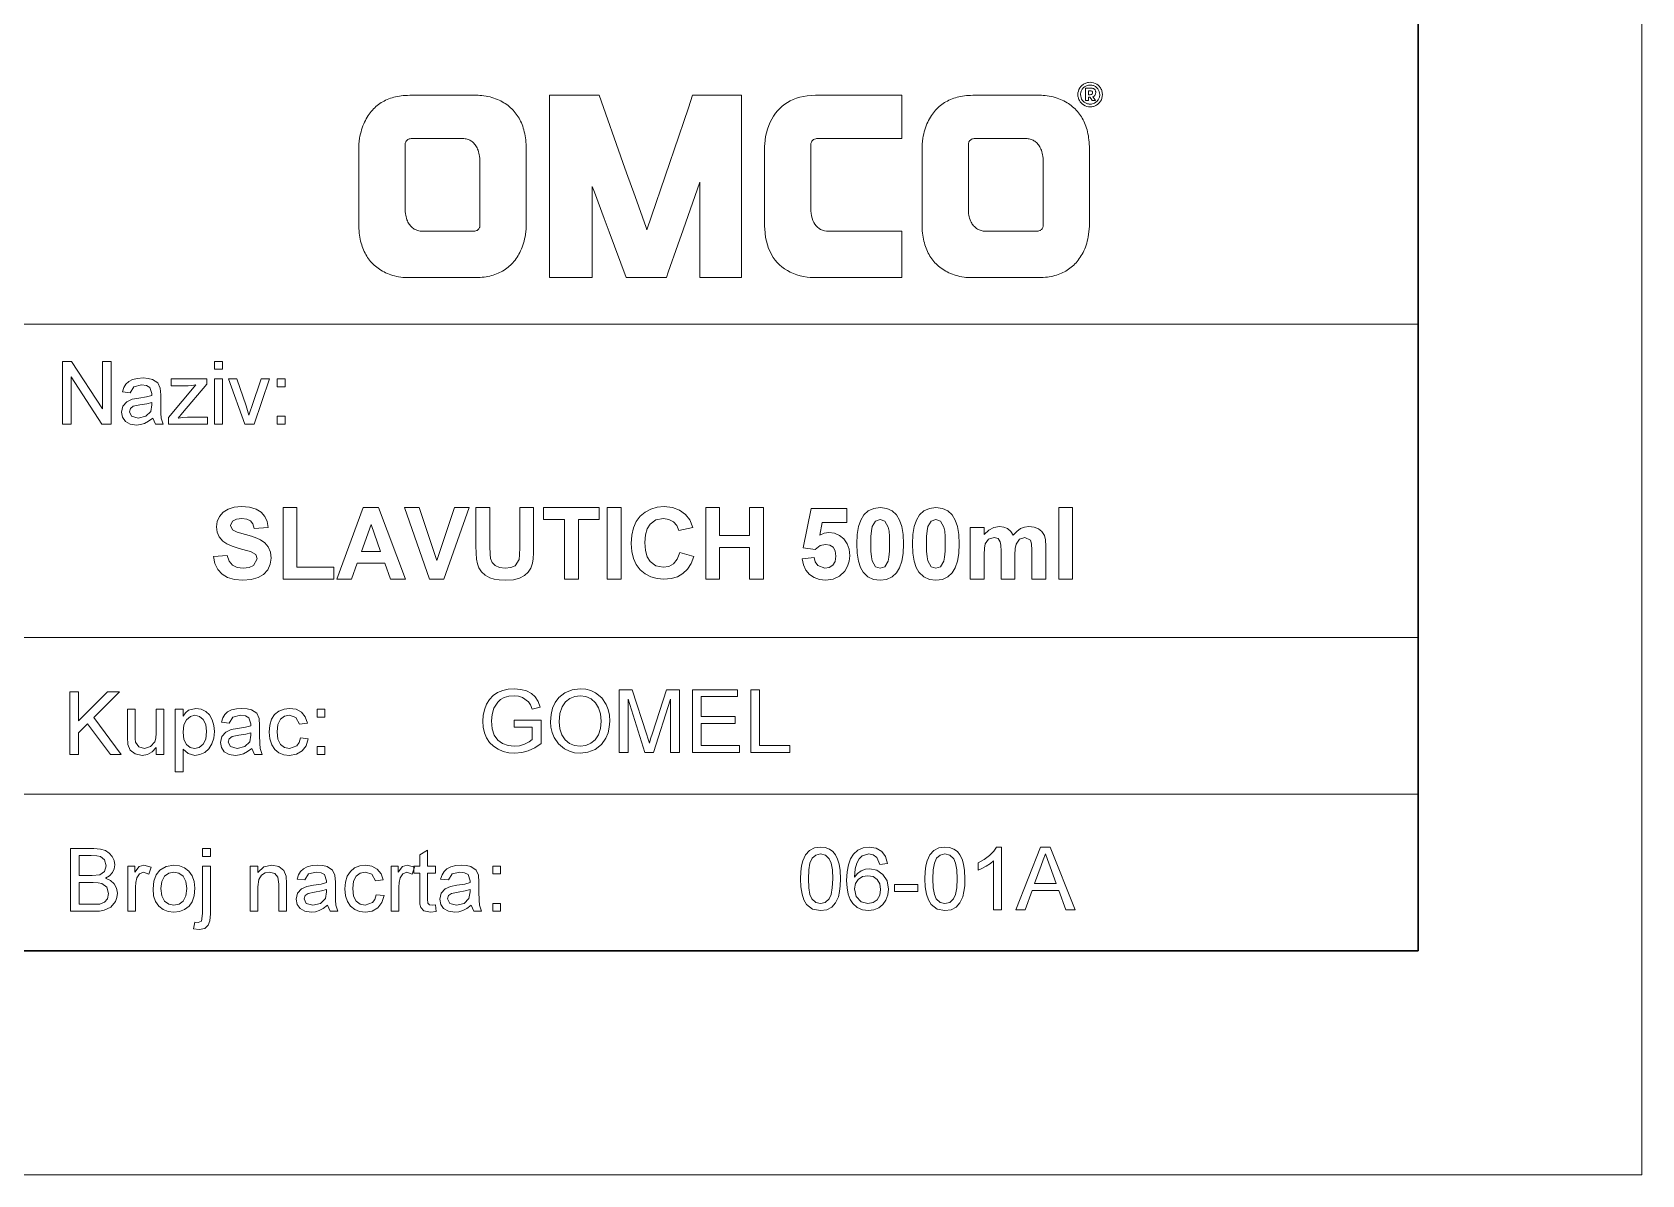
# Model space of a CAD drawing. Extents: x 0 to 594, y 0 to 521.
# Drawn here: x 543 to 593.8, y 0 to 36.1 of the extents above; entities that cross this region are included whole.
import ezdxf

# ---------------------------------------------------------------- set-up
doc = ezdxf.new("R2010")
doc.units = 0

msp = doc.modelspace()

# ---------------------------------------------------------------- linework, layer by layer
at = {"color": 7, "lineweight": 13}
for p, q in [((593.818, 0), (593.818, 419.914)), ((375.224, 26.867), (586.749, 26.867)), ((375.224, 16.968), (586.749, 16.968)), ((375.224, 12.019), (586.749, 12.019)), ((0, 0), (593.818, 0))]:
    msp.add_line(p, q, dxfattribs=at)
at = {"color": 7, "lineweight": 30}
for p in [(586.749, 412.845), (28.277, 7.069)]:
    msp.add_line(p, (586.749, 7.069), dxfattribs=at)
at = {"color": 7, "lineweight": 13}
for points in [[(553.286, 32.483), (553.289, 32.552), (553.311, 32.735), (553.323, 32.802), (553.339, 32.874), (553.356, 32.939), (553.375, 33.006), (553.395, 33.067), (553.418, 33.13), (553.441, 33.187), (553.466, 33.245), (553.492, 33.299), (553.521, 33.352), (553.55, 33.401), (553.581, 33.451), (553.612, 33.496), (553.645, 33.542), (553.679, 33.584), (553.715, 33.625), (553.751, 33.663), (553.789, 33.701), (553.828, 33.736), (553.868, 33.77), (553.909, 33.802), (553.952, 33.832), (553.995, 33.861), (554.04, 33.888), (554.086, 33.913), (554.134, 33.937), (554.183, 33.959), (554.233, 33.98), (554.285, 33.998), (554.338, 34.016), (554.392, 34.031), (554.449, 34.045), (554.506, 34.057), (554.566, 34.068), (554.627, 34.076), (554.69, 34.083), (554.754, 34.088), (554.821, 34.091), (554.896, 34.093)], [(554.896, 34.093), (555.978, 34.093), (556.959, 34.093), (557.061, 34.093)], [(557.061, 34.093), (557.108, 34.091), (557.177, 34.086), (557.237, 34.079), (557.306, 34.068), (557.366, 34.056), (557.431, 34.041), (557.489, 34.025), (557.55, 34.006), (557.606, 33.986), (557.663, 33.963), (557.715, 33.94), (557.768, 33.915), (557.818, 33.888), (557.867, 33.86), (557.913, 33.831), (557.959, 33.799), (558.001, 33.767), (558.044, 33.733), (558.083, 33.698), (558.122, 33.662), (558.159, 33.624), (558.194, 33.585), (558.228, 33.544), (558.26, 33.502), (558.29, 33.459), (558.32, 33.414), (558.347, 33.368), (558.373, 33.32), (558.398, 33.271), (558.421, 33.22), (558.443, 33.168), (558.463, 33.114), (558.481, 33.058), (558.498, 33.001), (558.513, 32.942), (558.527, 32.881), (558.539, 32.818), (558.549, 32.753), (558.558, 32.686), (558.564, 32.617), (558.569, 32.546), (558.572, 32.473), (558.573, 32.395)], [(559.305, 28.337), (559.305, 31.215), (559.305, 31.724), (559.305, 32.734), (559.305, 34.021), (559.305, 34.093)], [(559.305, 34.093), (560.09, 34.093), (560.875, 34.093)], [(560.875, 34.093), (561.631, 31.971), (561.747, 31.646), (562.014, 30.896), (562.364, 29.915), (562.388, 29.849)], [(562.388, 29.849), (563.109, 31.971), (563.244, 32.367), (563.698, 33.701), (563.831, 34.093)], [(563.831, 34.093), (564.602, 34.093), (565.373, 34.093)], [(565.373, 34.093), (565.373, 31.215), (565.373, 30.743), (565.373, 29.729), (565.373, 28.418), (565.373, 28.337)], [(567.714, 34.093), (567.579, 34.089), (567.452, 34.077), (567.332, 34.059), (567.218, 34.033), (567.111, 34.001), (567.01, 33.963), (566.915, 33.918), (566.825, 33.868), (566.741, 33.811), (566.661, 33.749), (566.586, 33.68), (566.516, 33.605), (566.451, 33.524), (566.39, 33.437), (566.334, 33.343), (566.284, 33.243), (566.239, 33.136), (566.199, 33.024), (566.166, 32.908), (566.139, 32.789), (566.12, 32.671), (566.108, 32.562), (566.105, 32.487), (566.104, 32.483)], [(570.446, 34.093), (569.08, 34.093), (567.75, 34.093), (567.714, 34.093)], [(570.446, 32.727), (570.446, 33.41), (570.446, 33.718), (570.446, 34.093)], [(571.08, 32.483), (571.083, 32.552), (571.105, 32.735), (571.117, 32.802), (571.133, 32.874), (571.149, 32.939), (571.169, 33.006), (571.189, 33.067), (571.211, 33.13), (571.235, 33.187), (571.26, 33.245), (571.286, 33.299), (571.315, 33.352), (571.344, 33.402), (571.375, 33.451), (571.406, 33.496), (571.439, 33.542), (571.473, 33.584), (571.509, 33.625), (571.545, 33.663), (571.583, 33.701), (571.622, 33.736), (571.662, 33.77), (571.703, 33.802), (571.746, 33.832), (571.789, 33.861), (571.834, 33.888), (571.88, 33.913), (571.928, 33.937), (571.977, 33.959), (572.027, 33.98), (572.079, 33.998), (572.132, 34.016), (572.186, 34.031), (572.243, 34.045), (572.3, 34.057), (572.36, 34.068), (572.421, 34.076), (572.484, 34.083), (572.548, 34.088), (572.615, 34.091), (572.689, 34.093)], [(572.689, 34.093), (573.772, 34.093), (574.752, 34.093), (574.855, 34.093)], [(574.855, 34.093), (574.902, 34.091), (574.971, 34.086), (575.031, 34.079), (575.099, 34.068), (575.16, 34.056), (575.224, 34.041), (575.283, 34.025), (575.344, 34.006), (575.4, 33.986), (575.456, 33.963), (575.509, 33.94), (575.562, 33.915), (575.611, 33.888), (575.661, 33.86), (575.707, 33.831), (575.752, 33.799), (575.795, 33.767), (575.837, 33.733), (575.877, 33.698), (575.916, 33.662), (575.952, 33.624), (575.988, 33.585), (576.021, 33.544), (576.054, 33.502), (576.084, 33.459), (576.113, 33.414), (576.141, 33.368), (576.167, 33.32), (576.192, 33.271), (576.215, 33.22), (576.236, 33.168), (576.256, 33.114), (576.275, 33.058), (576.292, 33.001), (576.307, 32.942), (576.321, 32.881), (576.333, 32.818), (576.343, 32.753), (576.351, 32.686), (576.358, 32.617), (576.363, 32.546), (576.366, 32.473), (576.367, 32.395)], [(576.002, 34.116), (576.006, 34.171), (576.017, 34.225), (576.037, 34.276), (576.063, 34.325), (576.096, 34.37), (576.116, 34.39), (576.136, 34.409), (576.158, 34.427), (576.181, 34.443), (576.205, 34.457), (576.23, 34.47), (576.256, 34.48), (576.283, 34.489), (576.31, 34.496), (576.338, 34.5), (576.39, 34.504)], [(576.39, 33.727), (576.335, 33.731), (576.281, 33.743), (576.229, 33.762), (576.181, 33.789), (576.136, 33.822), (576.116, 33.841), (576.096, 33.862), (576.079, 33.884), (576.063, 33.907), (576.049, 33.931), (576.036, 33.956), (576.026, 33.982), (576.017, 34.008), (576.01, 34.035), (576.005, 34.063), (576.002, 34.116)], [(576.39, 34.418), (576.342, 34.414), (576.295, 34.403), (576.25, 34.384), (576.209, 34.357), (576.172, 34.324), (576.155, 34.306), (576.14, 34.286), (576.127, 34.265), (576.116, 34.243), (576.106, 34.22), (576.098, 34.196), (576.093, 34.172), (576.089, 34.148), (576.087, 34.116)], [(576.087, 34.116), (576.091, 34.067), (576.103, 34.02), (576.122, 33.976), (576.149, 33.934), (576.181, 33.897), (576.2, 33.881), (576.22, 33.866), (576.241, 33.853), (576.263, 33.841), (576.286, 33.832), (576.31, 33.824), (576.334, 33.819), (576.358, 33.815), (576.39, 33.813)], [(576.245, 33.926), (576.245, 34.122), (576.245, 34.319)], [(576.245, 34.319), (576.331, 34.319), (576.417, 34.319)], [(576.393, 34.236), (576.367, 34.236), (576.342, 34.236)], [(576.342, 34.236), (576.342, 34.175), (576.342, 34.113)], [(576.342, 34.113), (576.367, 34.113), (576.393, 34.113)], [(576.39, 34.504), (576.445, 34.5), (576.499, 34.488), (576.551, 34.469), (576.599, 34.443), (576.644, 34.409), (576.665, 34.39), (576.684, 34.37), (576.701, 34.348), (576.717, 34.325), (576.731, 34.301), (576.744, 34.276), (576.755, 34.25), (576.763, 34.223), (576.77, 34.196), (576.775, 34.168), (576.778, 34.116)], [(576.693, 34.116), (576.689, 34.164), (576.677, 34.211), (576.658, 34.256), (576.632, 34.297), (576.599, 34.334), (576.58, 34.351), (576.56, 34.366), (576.539, 34.379), (576.517, 34.39), (576.494, 34.4), (576.471, 34.407), (576.447, 34.413), (576.422, 34.417), (576.39, 34.418)], [(576.778, 34.116), (576.774, 34.06), (576.763, 34.007), (576.744, 33.955), (576.717, 33.906), (576.684, 33.862), (576.665, 33.841), (576.644, 33.822), (576.622, 33.805), (576.599, 33.789), (576.575, 33.774), (576.55, 33.762), (576.524, 33.751), (576.497, 33.742), (576.47, 33.736), (576.443, 33.731), (576.39, 33.727)], [(576.39, 33.813), (576.438, 33.817), (576.485, 33.829), (576.53, 33.848), (576.572, 33.874), (576.609, 33.907), (576.625, 33.926), (576.64, 33.946), (576.653, 33.967), (576.665, 33.989), (576.674, 34.012), (576.682, 34.035), (576.687, 34.059), (576.691, 34.084), (576.693, 34.116)], [(576.465, 34.177), (576.464, 34.193), (576.461, 34.206), (576.457, 34.215), (576.451, 34.221), (576.444, 34.227), (576.424, 34.234), (576.393, 34.236)], [(576.393, 34.113), (576.412, 34.114), (576.427, 34.117), (576.438, 34.122), (576.447, 34.127), (576.453, 34.134), (576.462, 34.151), (576.465, 34.177), (576.465, 34.177)], [(576.417, 34.319), (576.454, 34.317), (576.474, 34.313), (576.496, 34.305), (576.511, 34.298), (576.525, 34.288), (576.535, 34.277), (576.545, 34.264), (576.552, 34.251), (576.559, 34.235), (576.563, 34.218), (576.566, 34.199), (576.567, 34.177)], [(576.567, 34.177), (576.563, 34.142), (576.552, 34.112), (576.536, 34.088), (576.513, 34.067), (576.485, 34.051), (576.478, 34.049)], [(576.342, 33.926), (576.294, 33.926), (576.245, 33.926)], [(576.385, 34.035), (576.363, 34.035), (576.342, 34.035)], [(576.342, 34.035), (576.342, 33.981), (576.342, 33.926)], [(576.452, 33.926), (576.418, 33.981), (576.385, 34.035)], [(576.559, 33.926), (576.505, 33.926), (576.452, 33.926)], [(576.478, 34.049), (576.519, 33.987), (576.559, 33.926)], [(554.935, 32.727), (554.905, 32.722), (554.881, 32.716), (554.853, 32.704), (554.834, 32.694), (554.815, 32.681), (554.801, 32.668), (554.787, 32.653), (554.777, 32.638), (554.767, 32.621), (554.76, 32.603), (554.755, 32.583), (554.751, 32.563), (554.749, 32.54), (554.749, 32.532)], [(556.544, 32.727), (555.739, 32.727), (554.935, 32.727)], [(557.11, 32.064), (557.109, 32.092), (557.101, 32.167), (557.093, 32.215), (557.081, 32.269), (557.07, 32.312), (557.055, 32.356), (557.04, 32.394), (557.022, 32.432), (557.005, 32.465), (556.985, 32.498), (556.965, 32.526), (556.943, 32.554), (556.922, 32.578), (556.898, 32.601), (556.874, 32.621), (556.848, 32.64), (556.823, 32.657), (556.795, 32.672), (556.767, 32.685), (556.737, 32.696), (556.707, 32.706), (556.674, 32.714), (556.641, 32.72), (556.607, 32.724), (556.544, 32.727)], [(567.568, 32.532), (567.571, 32.575), (567.582, 32.612), (567.599, 32.644), (567.621, 32.67), (567.649, 32.692), (567.683, 32.71), (567.72, 32.721), (567.75, 32.727), (567.753, 32.727)], [(567.753, 32.727), (569.099, 32.727), (570.204, 32.727), (570.446, 32.727)], [(572.728, 32.727), (572.699, 32.722), (572.675, 32.716), (572.646, 32.704), (572.627, 32.694), (572.609, 32.681), (572.594, 32.668), (572.581, 32.653), (572.57, 32.638), (572.561, 32.621), (572.554, 32.603), (572.548, 32.583), (572.545, 32.563), (572.543, 32.541), (572.543, 32.532)], [(574.338, 32.727), (573.533, 32.727), (572.728, 32.727)], [(574.904, 32.064), (574.903, 32.092), (574.895, 32.167), (574.887, 32.215), (574.875, 32.269), (574.863, 32.312), (574.848, 32.356), (574.833, 32.394), (574.816, 32.432), (574.798, 32.465), (574.779, 32.498), (574.759, 32.526), (574.737, 32.554), (574.715, 32.578), (574.692, 32.601), (574.668, 32.621), (574.642, 32.64), (574.616, 32.657), (574.589, 32.672), (574.56, 32.685), (574.531, 32.696), (574.5, 32.706), (574.468, 32.714), (574.435, 32.72), (574.4, 32.724), (574.338, 32.727)], [(553.286, 30.025), (553.286, 31.254), (553.286, 31.465), (553.286, 31.897), (553.286, 32.451), (553.286, 32.483)], [(554.749, 32.532), (554.749, 31.493), (554.749, 31.197), (554.749, 30.587), (554.749, 30.454)], [(557.11, 29.986), (557.11, 31.025), (557.11, 32.064)], [(558.573, 32.395), (558.573, 31.171), (558.573, 29.947)], [(566.104, 32.483), (566.104, 31.254), (566.104, 30.025)], [(567.568, 30.454), (567.568, 31.493), (567.568, 31.715), (567.568, 32.357), (567.568, 32.532)], [(571.08, 30.025), (571.08, 31.254), (571.08, 31.432), (571.08, 31.868), (571.08, 32.442), (571.08, 32.483)], [(572.543, 32.532), (572.543, 31.493), (572.543, 31.197), (572.543, 30.587), (572.543, 30.454)], [(574.904, 29.986), (574.904, 31.025), (574.904, 31.197), (574.904, 31.563), (574.904, 32.035), (574.904, 32.064)], [(576.367, 32.395), (576.367, 31.171), (576.367, 30.874), (576.367, 30.132), (576.367, 29.947)], [(561.734, 28.337), (561.198, 29.776), (561.04, 30.199), (560.727, 31.039), (560.661, 31.215)], [(560.661, 31.215), (560.661, 29.776), (560.661, 29.432), (560.661, 28.557), (560.661, 28.337)], [(564.056, 31.351), (563.529, 29.844), (563.364, 29.371), (563.061, 28.506), (563.002, 28.337)], [(564.056, 28.337), (564.056, 29.844), (564.056, 30.32), (564.056, 31.184), (564.056, 31.351)], [(554.798, 28.337), (554.748, 28.339), (554.672, 28.344), (554.611, 28.352), (554.543, 28.363), (554.482, 28.375), (554.418, 28.39), (554.359, 28.406), (554.299, 28.425), (554.243, 28.445), (554.187, 28.467), (554.134, 28.49), (554.082, 28.516), (554.033, 28.542), (553.984, 28.57), (553.938, 28.599), (553.893, 28.631), (553.85, 28.663), (553.808, 28.697), (553.769, 28.731), (553.731, 28.768), (553.695, 28.805), (553.659, 28.845), (553.626, 28.885), (553.594, 28.927), (553.564, 28.97), (553.535, 29.015), (553.508, 29.061), (553.482, 29.109), (553.458, 29.158), (553.435, 29.209), (553.414, 29.261), (553.394, 29.315), (553.376, 29.371), (553.359, 29.428), (553.344, 29.488), (553.331, 29.549), (553.319, 29.612), (553.309, 29.677), (553.301, 29.744), (553.294, 29.813), (553.289, 29.884), (553.287, 29.958), (553.286, 30.025)], [(554.749, 30.454), (554.75, 30.426), (554.758, 30.352), (554.766, 30.304), (554.778, 30.252), (554.79, 30.209), (554.805, 30.165), (554.82, 30.128), (554.837, 30.09), (554.855, 30.058), (554.874, 30.026), (554.894, 29.998), (554.916, 29.971), (554.938, 29.947), (554.962, 29.924), (554.986, 29.904), (555.012, 29.885), (555.038, 29.869), (555.065, 29.854), (555.094, 29.841), (555.124, 29.83), (555.154, 29.82), (555.187, 29.813), (555.22, 29.807), (555.255, 29.803), (555.315, 29.8)], [(566.104, 30.025), (566.106, 29.949), (566.108, 29.876), (566.12, 29.737), (566.138, 29.605), (566.164, 29.482), (566.195, 29.367), (566.233, 29.258), (566.277, 29.157), (566.326, 29.062), (566.381, 28.973), (566.441, 28.89), (566.507, 28.812), (566.578, 28.74), (566.655, 28.674), (566.737, 28.613), (566.825, 28.557), (566.918, 28.507), (567.016, 28.462), (567.12, 28.424), (567.227, 28.392), (567.336, 28.367), (567.445, 28.35), (567.546, 28.34), (567.616, 28.337)], [(568.133, 29.8), (568.06, 29.804), (567.993, 29.815), (567.932, 29.833), (567.876, 29.858), (567.825, 29.889), (567.778, 29.926), (567.735, 29.97), (567.697, 30.02), (567.662, 30.078), (567.632, 30.142), (567.607, 30.213), (567.587, 30.29), (567.574, 30.368), (567.568, 30.436), (567.568, 30.454)], [(572.592, 28.337), (572.541, 28.339), (572.466, 28.344), (572.405, 28.352), (572.336, 28.363), (572.276, 28.375), (572.211, 28.39), (572.153, 28.406), (572.092, 28.425), (572.037, 28.445), (571.98, 28.467), (571.928, 28.49), (571.875, 28.516), (571.826, 28.542), (571.778, 28.57), (571.732, 28.599), (571.687, 28.631), (571.644, 28.663), (571.602, 28.697), (571.563, 28.731), (571.525, 28.768), (571.488, 28.805), (571.453, 28.845), (571.42, 28.885), (571.388, 28.927), (571.358, 28.97), (571.329, 29.015), (571.302, 29.061), (571.276, 29.109), (571.251, 29.158), (571.229, 29.209), (571.207, 29.261), (571.188, 29.315), (571.169, 29.371), (571.153, 29.429), (571.138, 29.488), (571.124, 29.549), (571.113, 29.612), (571.103, 29.677), (571.094, 29.744), (571.088, 29.813), (571.083, 29.884), (571.081, 29.958), (571.08, 30.025)], [(572.543, 30.454), (572.544, 30.426), (572.552, 30.352), (572.56, 30.304), (572.571, 30.252), (572.583, 30.209), (572.598, 30.165), (572.613, 30.128), (572.631, 30.09), (572.648, 30.058), (572.668, 30.026), (572.688, 29.998), (572.71, 29.971), (572.732, 29.947), (572.755, 29.924), (572.779, 29.904), (572.805, 29.885), (572.831, 29.869), (572.859, 29.854), (572.887, 29.841), (572.917, 29.83), (572.948, 29.82), (572.98, 29.813), (573.014, 29.807), (573.049, 29.803), (573.109, 29.8)], [(555.315, 29.8), (556.12, 29.8), (556.925, 29.8)], [(556.925, 29.8), (556.954, 29.803), (556.978, 29.808), (557.006, 29.818), (557.025, 29.827), (557.044, 29.839), (557.058, 29.851), (557.071, 29.865), (557.082, 29.88), (557.091, 29.896), (557.098, 29.913), (557.104, 29.932), (557.108, 29.952), (557.11, 29.974), (557.11, 29.986)], [(558.573, 29.947), (558.571, 29.877), (558.55, 29.695), (558.538, 29.628), (558.523, 29.556), (558.507, 29.491), (558.488, 29.424), (558.468, 29.363), (558.446, 29.3), (558.423, 29.243), (558.398, 29.185), (558.372, 29.132), (558.344, 29.078), (558.316, 29.029), (558.285, 28.98), (558.254, 28.934), (558.221, 28.889), (558.187, 28.847), (558.152, 28.806), (558.116, 28.767), (558.078, 28.73), (558.04, 28.694), (558, 28.661), (557.959, 28.629), (557.917, 28.598), (557.874, 28.57), (557.829, 28.543), (557.783, 28.517), (557.735, 28.493), (557.687, 28.471), (557.637, 28.451), (557.586, 28.432), (557.533, 28.415), (557.478, 28.399), (557.422, 28.385), (557.365, 28.373), (557.305, 28.362), (557.245, 28.354), (557.182, 28.347), (557.117, 28.342), (557.051, 28.338), (556.973, 28.337)], [(570.446, 29.8), (569.29, 29.8), (568.133, 29.8)], [(570.446, 28.337), (570.446, 29.069), (570.446, 29.8)], [(573.109, 29.8), (573.914, 29.8), (574.718, 29.8), (574.718, 29.8)], [(574.718, 29.8), (574.748, 29.803), (574.772, 29.808), (574.8, 29.818), (574.819, 29.827), (574.837, 29.839), (574.852, 29.851), (574.865, 29.865), (574.876, 29.88), (574.885, 29.896), (574.892, 29.913), (574.898, 29.932), (574.902, 29.952), (574.903, 29.974), (574.904, 29.986)], [(576.367, 29.947), (576.364, 29.877), (576.343, 29.695), (576.332, 29.628), (576.316, 29.556), (576.3, 29.491), (576.281, 29.424), (576.262, 29.363), (576.239, 29.3), (576.217, 29.243), (576.191, 29.185), (576.166, 29.132), (576.138, 29.078), (576.109, 29.029), (576.079, 28.98), (576.048, 28.934), (576.015, 28.889), (575.981, 28.847), (575.946, 28.806), (575.91, 28.767), (575.872, 28.73), (575.834, 28.694), (575.794, 28.661), (575.753, 28.629), (575.71, 28.598), (575.667, 28.57), (575.622, 28.543), (575.577, 28.517), (575.529, 28.493), (575.481, 28.471), (575.43, 28.451), (575.379, 28.432), (575.326, 28.415), (575.272, 28.399), (575.216, 28.385), (575.158, 28.373), (575.099, 28.362), (575.038, 28.354), (574.975, 28.347), (574.911, 28.342), (574.845, 28.338), (574.767, 28.337)], [(556.973, 28.337), (555.886, 28.337), (554.798, 28.337)], [(560.661, 28.337), (559.983, 28.337), (559.305, 28.337)], [(563.002, 28.337), (562.368, 28.337), (561.734, 28.337)], [(565.373, 28.337), (564.714, 28.337), (564.056, 28.337)], [(567.616, 28.337), (569.031, 28.337), (570.446, 28.337)], [(574.767, 28.337), (573.679, 28.337), (572.592, 28.337)]]:
    msp.add_lwpolyline(points, dxfattribs=at)
for points in [[(543.92, 23.708), (543.92, 25.687), (544.211, 25.687), (545.185, 24.192), (545.185, 25.687), (545.459, 25.687), (545.459, 23.708), (545.168, 23.708), (544.195, 25.203), (544.195, 23.708)], [(548.73, 25.44), (548.73, 25.687), (548.978, 25.687), (548.978, 25.44)], [(546.779, 23.9), (546.644, 23.797), (546.519, 23.73), (546.394, 23.693), (546.261, 23.68), (546.06, 23.709), (545.911, 23.795), (545.82, 23.925), (545.789, 24.088), (545.835, 24.278), (545.956, 24.417), (546.125, 24.496), (546.333, 24.532), (546.579, 24.57), (546.75, 24.615), (546.751, 24.674), (546.686, 24.868), (546.575, 24.926), (546.421, 24.945), (546.179, 24.89), (546.064, 24.697), (545.817, 24.725), (545.86, 24.862), (545.924, 24.97), (546.016, 25.053), (546.14, 25.114), (546.293, 25.152), (546.468, 25.165), (546.635, 25.154), (546.768, 25.121), (546.938, 25.011), (547.014, 24.844), (547.026, 24.628), (547.026, 24.321), (547.03, 24.055), (547.043, 23.9), (547.109, 23.708), (546.861, 23.708)], [(547.273, 23.708), (547.273, 23.915), (548.142, 24.945), (548.009, 24.924), (547.892, 24.917), (547.356, 24.917), (547.356, 25.137), (548.483, 25.137), (548.483, 24.974), (547.72, 24.069), (547.578, 23.9), (547.73, 23.921), (547.873, 23.928), (548.51, 23.928), (548.51, 23.708)], [(548.73, 23.708), (548.73, 25.137), (548.978, 25.137), (548.978, 23.708)], [(549.688, 23.708), (549.17, 25.137), (549.432, 25.137), (549.726, 24.281), (549.773, 24.14), (549.816, 23.993), (549.854, 24.118), (549.904, 24.265), (550.2, 25.137), (550.462, 25.137), (549.978, 23.708)], [(550.709, 24.89), (550.709, 25.137), (550.957, 25.137), (550.957, 24.89)], [(546.751, 24.395), (546.591, 24.351), (546.367, 24.314), (546.162, 24.271), (546.069, 24.202), (546.037, 24.1), (546.108, 23.957), (546.316, 23.9), (546.557, 23.959), (546.712, 24.11), (546.75, 24.318)], [(550.709, 23.708), (550.709, 23.955), (550.957, 23.955), (550.957, 23.708)], [(548.693, 19.532), (549.132, 19.563), (549.193, 19.381), (549.296, 19.254), (549.441, 19.18), (549.629, 19.155), (549.823, 19.177), (549.962, 19.245), (550.075, 19.455), (550.028, 19.586), (549.866, 19.68), (549.735, 19.72), (549.503, 19.783), (549.285, 19.85), (549.115, 19.926), (548.993, 20.011), (548.878, 20.145), (548.81, 20.298), (548.787, 20.468), (548.81, 20.637), (548.881, 20.793), (548.997, 20.927), (549.154, 21.024), (549.35, 21.083), (549.583, 21.103), (549.835, 21.083), (550.041, 21.023), (550.202, 20.923), (550.319, 20.789), (550.392, 20.629), (550.42, 20.443), (549.981, 20.411), (549.937, 20.555), (549.862, 20.652), (549.748, 20.707), (549.589, 20.726), (549.422, 20.706), (549.295, 20.646), (549.227, 20.508), (549.293, 20.374), (549.438, 20.3), (549.702, 20.221), (549.9, 20.166), (550.06, 20.111), (550.183, 20.056), (550.322, 19.957), (550.427, 19.828), (550.493, 19.666), (550.515, 19.47), (550.488, 19.284), (550.408, 19.11), (550.279, 18.963), (550.105, 18.86), (549.885, 18.798), (549.617, 18.778), (549.356, 18.799), (549.138, 18.863), (548.965, 18.97), (548.833, 19.118), (548.742, 19.306)], [(550.892, 18.809), (550.892, 21.071), (551.332, 21.071), (551.332, 19.186), (552.494, 19.186), (552.494, 18.809)], [(554.756, 18.809), (554.291, 18.809), (554.111, 19.312), (553.236, 19.312), (553.057, 18.809), (552.588, 18.809), (553.426, 21.071), (553.912, 21.071)], [(555.514, 18.809), (554.725, 21.071), (555.189, 21.071), (555.746, 19.406), (556.305, 21.071), (556.767, 21.071), (555.973, 18.809)], [(556.987, 21.071), (557.426, 21.071), (557.426, 19.842), (557.431, 19.601), (557.445, 19.463), (557.497, 19.337), (557.592, 19.239), (557.73, 19.176), (557.911, 19.155), (558.092, 19.175), (558.222, 19.235), (558.348, 19.43), (558.364, 19.585), (558.369, 19.816), (558.369, 21.071), (558.809, 21.071), (558.809, 19.887), (558.805, 19.643), (558.792, 19.451), (558.771, 19.313), (558.718, 19.159), (558.633, 19.03), (558.516, 18.926), (558.365, 18.846), (558.17, 18.795), (557.925, 18.778), (557.724, 18.786), (557.559, 18.811), (557.429, 18.852), (557.277, 18.938), (557.161, 19.046), (557.08, 19.168), (557.032, 19.296), (557.007, 19.446), (556.992, 19.637), (556.987, 19.869)], [(559.783, 18.809), (559.783, 20.694), (559.123, 20.694), (559.123, 21.071), (560.882, 21.071), (560.882, 20.694), (560.222, 20.694), (560.222, 18.809)], [(561.134, 18.809), (561.134, 21.071), (561.573, 21.071), (561.573, 18.809)], [(563.427, 19.657), (563.867, 19.532), (563.784, 19.308), (563.67, 19.127), (563.527, 18.987), (563.354, 18.888), (563.152, 18.829), (562.923, 18.809), (562.707, 18.828), (562.511, 18.885), (562.335, 18.979), (562.179, 19.111), (562.051, 19.276), (561.96, 19.468), (561.906, 19.688), (561.888, 19.936), (561.906, 20.198), (561.96, 20.428), (562.05, 20.628), (562.177, 20.796), (562.333, 20.93), (562.511, 21.026), (562.713, 21.083), (562.937, 21.103), (563.194, 21.075), (563.417, 20.994), (563.606, 20.858), (563.74, 20.682), (563.835, 20.443), (563.396, 20.349), (563.332, 20.505), (563.224, 20.625), (563.079, 20.7), (562.907, 20.726), (562.673, 20.681), (562.488, 20.547), (562.399, 20.404), (562.345, 20.211), (562.327, 19.97), (562.345, 19.714), (562.399, 19.513), (562.488, 19.366), (562.672, 19.231), (562.905, 19.186), (563.081, 19.215), (563.231, 19.3), (563.348, 19.446)], [(564.244, 18.809), (564.244, 21.071), (564.684, 21.071), (564.684, 20.192), (565.626, 20.192), (565.626, 21.071), (566.066, 21.071), (566.066, 18.809), (565.626, 18.809), (565.626, 19.815), (564.684, 19.815), (564.684, 18.809)], [(567.291, 19.452), (567.668, 19.5), (567.708, 19.357), (567.786, 19.248), (568.011, 19.155), (568.146, 19.179), (568.258, 19.251), (568.334, 19.373), (568.359, 19.543), (568.337, 19.703), (568.268, 19.817), (568.163, 19.886), (568.031, 19.909), (567.858, 19.87), (567.704, 19.752), (567.323, 19.8), (567.574, 21.04), (568.705, 21.04), (568.705, 20.6), (567.929, 20.6), (567.846, 20.205), (567.988, 20.266), (568.133, 20.286), (568.309, 20.263), (568.467, 20.195), (568.605, 20.082), (568.713, 19.932), (568.778, 19.756), (568.799, 19.553), (568.781, 19.378), (568.728, 19.217), (568.639, 19.068), (568.474, 18.907), (568.272, 18.81), (568.031, 18.778), (567.837, 18.798), (567.668, 18.859), (567.525, 18.961), (567.412, 19.096), (567.334, 19.26)], [(569.757, 21.071), (569.962, 21.045), (570.134, 20.968), (570.274, 20.839), (570.371, 20.678), (570.44, 20.472), (570.482, 20.22), (570.496, 19.924), (570.482, 19.627), (570.44, 19.376), (570.37, 19.169), (570.272, 19.008), (570.133, 18.88), (569.961, 18.803), (569.757, 18.778), (569.55, 18.806), (569.372, 18.89), (569.222, 19.03), (569.133, 19.181), (569.07, 19.381), (569.032, 19.63), (569.019, 19.928), (569.033, 20.223), (569.075, 20.474), (569.145, 20.68), (569.242, 20.841), (569.382, 20.969), (569.553, 21.046)], [(571.517, 21.071), (571.721, 21.045), (571.893, 20.968), (572.033, 20.839), (572.13, 20.678), (572.2, 20.472), (572.241, 20.22), (572.255, 19.924), (572.241, 19.627), (572.199, 19.376), (572.129, 19.169), (572.032, 19.008), (571.892, 18.88), (571.721, 18.803), (571.517, 18.778), (571.31, 18.806), (571.131, 18.89), (570.982, 19.03), (570.893, 19.181), (570.829, 19.381), (570.791, 19.63), (570.779, 19.928), (570.792, 20.223), (570.834, 20.474), (570.904, 20.68), (571.002, 20.841), (571.141, 20.969), (571.313, 21.046)], [(575.397, 18.809), (575.397, 21.071), (575.837, 21.071), (575.837, 18.809)], [(553.976, 19.689), (553.672, 20.537), (553.37, 19.689)], [(569.757, 20.694), (569.608, 20.646), (569.507, 20.472), (569.48, 20.338), (569.464, 20.156), (569.459, 19.924), (569.464, 19.694), (569.478, 19.517), (569.502, 19.395), (569.609, 19.203), (569.757, 19.155), (569.907, 19.203), (570.008, 19.377), (570.035, 19.51), (570.051, 19.692), (570.056, 19.924), (570.051, 20.154), (570.037, 20.33), (570.013, 20.453), (569.906, 20.646)], [(571.517, 20.694), (571.368, 20.646), (571.266, 20.472), (571.24, 20.338), (571.224, 20.156), (571.218, 19.924), (571.223, 19.694), (571.237, 19.517), (571.261, 19.395), (571.369, 19.203), (571.517, 19.155), (571.666, 19.203), (571.768, 19.377), (571.794, 19.51), (571.81, 19.692), (571.815, 19.924), (571.81, 20.154), (571.796, 20.33), (571.773, 20.453), (571.665, 20.646)], [(572.601, 20.443), (573.04, 20.443), (573.04, 20.221), (573.185, 20.361), (573.346, 20.446), (573.524, 20.474), (573.663, 20.457), (573.783, 20.407), (573.883, 20.322), (573.963, 20.203), (574.074, 20.322), (574.193, 20.407), (574.321, 20.457), (574.457, 20.474), (574.622, 20.456), (574.76, 20.401), (574.868, 20.312), (574.944, 20.188), (574.977, 20.051), (574.988, 19.85), (574.988, 18.809), (574.548, 18.809), (574.548, 19.729), (574.538, 19.926), (574.505, 20.038), (574.326, 20.129), (574.161, 20.074), (574.049, 19.914), (574.023, 19.779), (574.014, 19.582), (574.014, 18.809), (573.575, 18.809), (573.575, 19.691), (573.569, 19.884), (573.552, 19.994), (573.484, 20.095), (573.357, 20.129), (573.184, 20.076), (573.074, 19.923), (573.049, 19.79), (573.04, 19.591), (573.04, 18.809), (572.601, 18.809)], [(558.19, 14.14), (558.19, 14.359), (559.042, 14.359), (559.042, 13.624), (558.845, 13.489), (558.641, 13.393), (558.432, 13.334), (558.218, 13.315), (558.028, 13.329), (557.85, 13.37), (557.684, 13.439), (557.538, 13.534), (557.417, 13.654), (557.323, 13.798), (557.255, 13.961), (557.214, 14.135), (557.2, 14.323), (557.214, 14.51), (557.254, 14.689), (557.322, 14.859), (557.414, 15.01), (557.531, 15.134), (557.671, 15.228), (557.831, 15.295), (558.006, 15.336), (558.196, 15.349), (558.402, 15.332), (558.586, 15.28), (558.742, 15.198), (558.86, 15.09), (558.947, 14.949), (559.01, 14.77), (558.758, 14.706), (558.708, 14.84), (558.648, 14.941), (558.461, 15.078), (558.332, 15.116), (558.191, 15.129), (558.025, 15.115), (557.883, 15.074), (557.766, 15.01), (557.674, 14.93), (557.55, 14.733), (557.494, 14.541), (557.475, 14.333), (557.498, 14.088), (557.565, 13.887), (557.676, 13.731), (557.828, 13.622), (558.006, 13.557), (558.195, 13.535), (558.361, 13.552), (558.524, 13.604), (558.665, 13.675), (558.767, 13.751), (558.767, 14.14)], [(559.344, 14.306), (559.361, 14.537), (559.41, 14.742), (559.491, 14.92), (559.606, 15.072), (559.797, 15.226), (560.021, 15.318), (560.28, 15.349), (560.454, 15.335), (560.617, 15.291), (560.768, 15.219), (560.959, 15.063), (561.099, 14.856), (561.163, 14.694), (561.201, 14.518), (561.213, 14.329), (561.2, 14.136), (561.16, 13.958), (561.093, 13.794), (560.948, 13.586), (560.753, 13.436), (560.525, 13.345), (560.279, 13.315), (560.101, 13.33), (559.937, 13.375), (559.785, 13.449), (559.594, 13.608), (559.456, 13.815), (559.394, 13.973), (559.357, 14.136)], [(561.516, 13.342), (561.516, 15.321), (561.924, 15.321), (562.373, 13.929), (562.427, 13.758), (562.464, 13.637), (562.504, 13.77), (562.563, 13.953), (563.008, 15.321), (563.412, 15.321), (563.412, 13.342), (563.137, 13.342), (563.137, 15.019), (562.6, 13.342), (562.324, 13.342), (561.79, 15.019), (561.79, 13.342)], [(563.824, 13.342), (563.824, 15.321), (565.254, 15.321), (565.254, 15.102), (564.099, 15.102), (564.099, 14.469), (565.171, 14.469), (565.171, 14.25), (564.099, 14.25), (564.099, 13.562), (565.309, 13.562), (565.309, 13.342)], [(565.666, 13.342), (565.666, 15.321), (565.941, 15.321), (565.941, 13.562), (566.903, 13.562), (566.903, 13.342)], [(544.16, 13.274), (544.16, 15.253), (544.435, 15.253), (544.435, 14.337), (545.351, 15.253), (545.727, 15.253), (544.911, 14.438), (545.782, 13.274), (545.445, 13.274), (544.719, 14.245), (544.435, 13.961), (544.435, 13.274)], [(559.619, 14.302), (559.64, 14.081), (559.703, 13.894), (559.807, 13.74), (559.942, 13.626), (560.099, 13.558), (560.277, 13.535), (560.458, 13.558), (560.616, 13.627), (560.752, 13.742), (560.856, 13.9), (560.918, 14.096), (560.938, 14.331), (560.919, 14.556), (560.859, 14.751), (560.761, 14.911), (560.626, 15.03), (560.463, 15.104), (560.281, 15.129), (560.109, 15.108), (559.953, 15.044), (559.815, 14.939), (559.706, 14.783), (559.641, 14.571)], [(546.881, 13.274), (546.881, 13.5), (546.761, 13.359), (546.615, 13.275), (546.444, 13.247), (546.217, 13.295), (546.06, 13.416), (545.988, 13.595), (545.974, 13.821), (545.974, 14.703), (546.221, 14.703), (546.221, 13.921), (546.225, 13.764), (546.236, 13.668), (546.331, 13.521), (546.51, 13.467), (546.71, 13.522), (546.842, 13.672), (546.871, 13.788), (546.881, 13.948), (546.881, 14.703), (547.128, 14.703), (547.128, 13.274)], [(547.486, 12.724), (547.486, 14.703), (547.733, 14.703), (547.733, 14.484), (547.814, 14.592), (547.904, 14.669), (548.135, 14.731), (548.302, 14.708), (548.449, 14.637), (548.568, 14.525), (548.653, 14.373), (548.705, 14.195), (548.723, 14), (548.703, 13.792), (548.645, 13.607), (548.549, 13.453), (548.418, 13.34), (548.265, 13.27), (548.105, 13.247), (547.89, 13.303), (547.733, 13.446), (547.733, 12.724)], [(547.733, 13.977), (547.76, 13.75), (547.84, 13.591), (547.959, 13.498), (548.099, 13.467), (548.243, 13.499), (548.365, 13.596), (548.448, 13.76), (548.475, 13.996), (548.448, 14.222), (548.367, 14.383), (548.249, 14.479), (548.11, 14.511), (547.97, 14.477), (547.847, 14.374), (547.762, 14.207)], [(549.904, 13.467), (549.77, 13.364), (549.645, 13.296), (549.52, 13.259), (549.387, 13.247), (549.186, 13.275), (549.037, 13.361), (548.946, 13.492), (548.915, 13.654), (548.961, 13.845), (549.082, 13.983), (549.25, 14.062), (549.458, 14.098), (549.704, 14.136), (549.876, 14.181), (549.877, 14.24), (549.811, 14.435), (549.701, 14.492), (549.547, 14.511), (549.305, 14.457), (549.19, 14.264), (548.943, 14.291), (548.986, 14.429), (549.05, 14.537), (549.141, 14.619), (549.266, 14.681), (549.418, 14.718), (549.594, 14.731), (549.761, 14.72), (549.894, 14.687), (550.064, 14.578), (550.14, 14.411), (550.152, 14.194), (550.152, 13.887), (550.156, 13.621), (550.168, 13.466), (550.234, 13.274), (549.987, 13.274)], [(551.444, 13.796), (551.691, 13.769), (551.622, 13.55), (551.493, 13.385), (551.315, 13.281), (551.1, 13.247), (550.918, 13.268), (550.762, 13.331), (550.631, 13.437), (550.533, 13.583), (550.474, 13.765), (550.454, 13.984), (550.473, 14.199), (550.53, 14.386), (550.626, 14.537), (550.761, 14.645), (550.923, 14.709), (551.099, 14.731), (551.308, 14.701), (551.476, 14.609), (551.596, 14.462), (551.664, 14.264), (551.416, 14.236), (551.301, 14.442), (551.101, 14.511), (550.94, 14.48), (550.812, 14.386), (550.729, 14.224), (550.702, 13.99), (550.729, 13.753), (550.81, 13.591), (550.934, 13.498), (551.092, 13.467), (551.325, 13.548), (551.402, 13.65)], [(551.966, 14.456), (551.966, 14.703), (552.213, 14.703), (552.213, 14.456)], [(549.877, 13.961), (549.717, 13.917), (549.493, 13.881), (549.288, 13.838), (549.195, 13.768), (549.162, 13.666), (549.233, 13.524), (549.442, 13.467), (549.683, 13.525), (549.838, 13.676), (549.876, 13.884)], [(551.966, 13.274), (551.966, 13.522), (552.213, 13.522), (552.213, 13.274)], [(544.173, 8.322), (544.173, 10.301), (544.917, 10.301), (545.122, 10.286), (545.282, 10.24), (545.404, 10.163), (545.497, 10.054), (545.555, 9.925), (545.575, 9.79), (545.556, 9.666), (545.501, 9.549), (545.41, 9.447), (545.281, 9.366), (545.441, 9.296), (545.56, 9.188), (545.633, 9.051), (545.657, 8.891), (545.642, 8.758), (545.599, 8.634), (545.454, 8.452), (545.239, 8.355), (545.095, 8.33), (544.922, 8.322)], [(548.351, 10.053), (548.351, 10.301), (548.598, 10.301), (548.598, 10.053)], [(555.706, 8.529), (555.733, 8.315), (555.549, 8.294), (555.344, 8.335), (555.241, 8.443), (555.218, 8.547), (555.211, 8.724), (555.211, 9.531), (555.019, 9.531), (555.019, 9.751), (555.211, 9.751), (555.211, 10.104), (555.458, 10.249), (555.458, 9.751), (555.706, 9.751), (555.706, 9.531), (555.458, 9.531), (555.458, 8.709), (555.471, 8.578), (555.514, 8.531), (555.598, 8.514)], [(567.241, 9.348), (567.248, 9.566), (567.272, 9.755), (567.311, 9.916), (567.399, 10.107), (567.522, 10.243), (567.679, 10.325), (567.873, 10.352), (568.021, 10.336), (568.153, 10.288), (568.264, 10.211), (568.348, 10.105), (568.411, 9.972), (568.461, 9.812), (568.494, 9.61), (568.505, 9.348), (568.497, 9.131), (568.474, 8.943), (568.435, 8.783), (568.347, 8.591), (568.225, 8.455), (568.067, 8.373), (567.873, 8.345), (567.622, 8.393), (567.432, 8.535), (567.349, 8.683), (567.289, 8.868), (567.253, 9.09)], [(569.989, 9.83), (569.742, 9.802), (569.649, 10.022), (569.538, 10.105), (569.403, 10.132), (569.183, 10.072), (569.09, 9.976), (569.014, 9.845), (568.963, 9.66), (568.945, 9.403), (569.043, 9.519), (569.161, 9.6), (569.291, 9.649), (569.428, 9.665), (569.655, 9.62), (569.845, 9.486), (569.974, 9.28), (570.017, 9.023), (569.996, 8.843), (569.935, 8.676), (569.839, 8.535), (569.713, 8.431), (569.561, 8.367), (569.391, 8.345), (569.199, 8.37), (569.032, 8.444), (568.891, 8.567), (568.806, 8.696), (568.746, 8.861), (568.709, 9.062), (568.697, 9.298), (568.711, 9.564), (568.751, 9.79), (568.818, 9.978), (568.912, 10.127), (569.052, 10.252), (569.221, 10.327), (569.419, 10.352), (569.635, 10.317), (569.807, 10.213), (569.929, 10.048)], [(571.171, 9.348), (571.179, 9.566), (571.203, 9.755), (571.242, 9.916), (571.33, 10.107), (571.452, 10.243), (571.61, 10.325), (571.803, 10.352), (571.951, 10.336), (572.084, 10.288), (572.195, 10.211), (572.278, 10.105), (572.342, 9.972), (572.392, 9.812), (572.424, 9.61), (572.435, 9.348), (572.428, 9.131), (572.404, 8.943), (572.365, 8.783), (572.278, 8.591), (572.156, 8.455), (571.998, 8.373), (571.803, 8.345), (571.553, 8.393), (571.363, 8.535), (571.279, 8.683), (571.219, 8.868), (571.183, 9.09)], [(573.59, 8.373), (573.342, 8.373), (573.342, 9.915), (573.239, 9.832), (573.108, 9.748), (572.971, 9.675), (572.848, 9.623), (572.848, 9.857), (573.042, 9.963), (573.211, 10.088), (573.343, 10.222), (573.43, 10.352), (573.59, 10.352)], [(574.041, 8.373), (574.826, 10.352), (575.129, 10.352), (575.915, 8.373), (575.624, 8.373), (575.402, 8.978), (574.554, 8.978), (574.332, 8.373)], [(544.448, 9.449), (544.862, 9.449), (545.105, 9.473), (545.25, 9.577), (545.3, 9.76), (545.254, 9.943), (545.123, 10.052), (545.007, 10.074), (544.831, 10.081), (544.448, 10.081)], [(545.987, 8.322), (545.987, 9.751), (546.207, 9.751), (546.207, 9.56), (546.351, 9.736), (546.496, 9.779), (546.729, 9.711), (546.65, 9.49), (546.487, 9.559), (546.355, 9.51), (546.272, 9.374), (546.244, 9.236), (546.234, 9.086), (546.234, 8.322)], [(546.784, 9.036), (546.808, 9.277), (546.88, 9.471), (547.001, 9.621), (547.203, 9.739), (547.444, 9.779), (547.626, 9.757), (547.784, 9.693), (547.919, 9.587), (548.021, 9.442), (548.083, 9.266), (548.103, 9.057), (548.083, 8.812), (548.022, 8.625), (547.922, 8.486), (547.784, 8.381), (547.622, 8.316), (547.444, 8.294), (547.26, 8.316), (547.1, 8.379), (546.966, 8.485), (546.865, 8.632), (546.804, 8.815)], [(548.059, 7.771), (548.104, 7.983), (548.212, 7.964), (548.316, 8.013), (548.351, 8.257), (548.351, 9.751), (548.598, 9.751), (548.598, 8.246), (548.581, 8.022), (548.531, 7.879), (548.416, 7.778), (548.245, 7.745)], [(549.851, 8.322), (549.851, 9.751), (550.099, 9.751), (550.099, 9.548), (550.284, 9.721), (550.536, 9.779), (550.764, 9.732), (550.92, 9.611), (550.993, 9.432), (551.006, 9.198), (551.006, 8.322), (550.758, 8.322), (550.758, 9.181), (550.731, 9.4), (550.633, 9.516), (550.468, 9.559), (550.328, 9.534), (550.208, 9.462), (550.126, 9.321), (550.099, 9.093), (550.099, 8.322)], [(552.297, 8.514), (552.163, 8.411), (552.038, 8.344), (551.913, 8.307), (551.779, 8.294), (551.579, 8.323), (551.43, 8.409), (551.339, 8.539), (551.308, 8.701), (551.354, 8.892), (551.475, 9.031), (551.643, 9.11), (551.851, 9.146), (552.097, 9.184), (552.269, 9.229), (552.27, 9.288), (552.204, 9.482), (552.094, 9.54), (551.94, 9.559), (551.698, 9.504), (551.583, 9.311), (551.335, 9.339), (551.379, 9.476), (551.443, 9.584), (551.534, 9.667), (551.659, 9.728), (551.811, 9.766), (551.987, 9.779), (552.154, 9.768), (552.287, 9.735), (552.457, 9.625), (552.533, 9.458), (552.545, 9.242), (552.545, 8.935), (552.549, 8.669), (552.561, 8.514), (552.627, 8.322), (552.38, 8.322)], [(553.837, 8.844), (554.084, 8.817), (554.015, 8.598), (553.886, 8.433), (553.708, 8.329), (553.493, 8.294), (553.311, 8.315), (553.155, 8.379), (553.024, 8.485), (552.926, 8.63), (552.867, 8.812), (552.847, 9.031), (552.866, 9.247), (552.923, 9.433), (553.019, 9.584), (553.154, 9.692), (553.316, 9.757), (553.492, 9.779), (553.701, 9.748), (553.869, 9.657), (553.989, 9.51), (554.057, 9.311), (553.809, 9.284), (553.694, 9.49), (553.494, 9.559), (553.333, 9.527), (553.205, 9.433), (553.122, 9.272), (553.095, 9.038), (553.122, 8.801), (553.203, 8.639), (553.327, 8.545), (553.485, 8.514), (553.718, 8.595), (553.795, 8.698)], [(554.304, 8.322), (554.304, 9.751), (554.524, 9.751), (554.524, 9.56), (554.668, 9.736), (554.813, 9.779), (555.046, 9.711), (554.967, 9.49), (554.804, 9.559), (554.673, 9.51), (554.589, 9.374), (554.561, 9.236), (554.551, 9.086), (554.551, 8.322)], [(556.833, 8.514), (556.698, 8.411), (556.573, 8.344), (556.448, 8.307), (556.315, 8.294), (556.114, 8.323), (555.965, 8.409), (555.874, 8.539), (555.843, 8.701), (555.889, 8.892), (556.01, 9.031), (556.179, 9.11), (556.386, 9.146), (556.633, 9.184), (556.804, 9.229), (556.805, 9.288), (556.739, 9.482), (556.629, 9.54), (556.475, 9.559), (556.233, 9.504), (556.118, 9.311), (555.871, 9.339), (555.914, 9.476), (555.978, 9.584), (556.069, 9.667), (556.194, 9.728), (556.347, 9.766), (556.522, 9.779), (556.689, 9.768), (556.822, 9.735), (556.992, 9.625), (557.068, 9.458), (557.08, 9.242), (557.08, 8.935), (557.084, 8.669), (557.097, 8.514), (557.162, 8.322), (556.915, 8.322)], [(557.52, 9.504), (557.52, 9.751), (557.767, 9.751), (557.767, 9.504)], [(567.488, 9.349), (567.5, 9.063), (567.537, 8.851), (567.599, 8.715), (567.723, 8.603), (567.873, 8.565), (568.023, 8.603), (568.146, 8.715), (568.208, 8.852), (568.245, 9.063), (568.258, 9.349), (568.246, 9.628), (568.21, 9.838), (568.15, 9.977), (568.026, 10.093), (567.87, 10.132), (567.722, 10.098), (567.603, 9.995), (567.539, 9.845), (567.501, 9.63)], [(571.418, 9.349), (571.431, 9.063), (571.468, 8.851), (571.529, 8.715), (571.653, 8.603), (571.803, 8.565), (571.953, 8.603), (572.077, 8.715), (572.139, 8.852), (572.176, 9.063), (572.188, 9.349), (572.176, 9.628), (572.14, 9.838), (572.08, 9.977), (571.957, 10.093), (571.801, 10.132), (571.652, 10.098), (571.534, 9.995), (571.47, 9.845), (571.431, 9.63)], [(574.635, 9.197), (575.321, 9.197), (575.125, 9.731), (575.042, 9.956), (574.978, 10.132), (574.911, 9.95), (574.843, 9.766)], [(544.448, 8.542), (544.927, 8.542), (545.1, 8.551), (545.247, 8.606), (545.344, 8.717), (545.382, 8.885), (545.326, 9.079), (545.172, 9.195), (545.053, 9.22), (544.891, 9.229), (544.448, 9.229)], [(547.031, 9.037), (547.061, 8.808), (547.149, 8.645), (547.281, 8.547), (547.444, 8.514), (547.606, 8.547), (547.738, 8.645), (547.826, 8.811), (547.856, 9.045), (547.826, 9.267), (547.738, 9.428), (547.605, 9.526), (547.444, 9.559), (547.281, 9.526), (547.149, 9.429), (547.061, 9.266)], [(568.945, 9.028), (569.001, 8.794), (569.152, 8.624), (569.372, 8.565), (569.532, 8.596), (569.659, 8.686), (569.742, 8.829), (569.769, 9.015), (569.742, 9.194), (569.66, 9.33), (569.531, 9.416), (569.362, 9.445), (569.201, 9.416), (569.066, 9.33), (568.975, 9.197)], [(570.209, 8.95), (570.209, 9.17), (570.951, 9.17), (570.951, 8.95)], [(552.27, 9.009), (552.11, 8.965), (551.886, 8.928), (551.681, 8.885), (551.588, 8.816), (551.555, 8.714), (551.626, 8.571), (551.834, 8.514), (552.076, 8.573), (552.231, 8.723), (552.269, 8.932)], [(556.805, 9.009), (556.645, 8.965), (556.421, 8.928), (556.216, 8.885), (556.123, 8.816), (556.091, 8.714), (556.162, 8.571), (556.37, 8.514), (556.611, 8.573), (556.766, 8.723), (556.804, 8.932)], [(557.52, 8.322), (557.52, 8.569), (557.767, 8.569), (557.767, 8.322)]]:
    msp.add_lwpolyline(points, close=True, dxfattribs=at)

doc.saveas('drawing.dxf')
